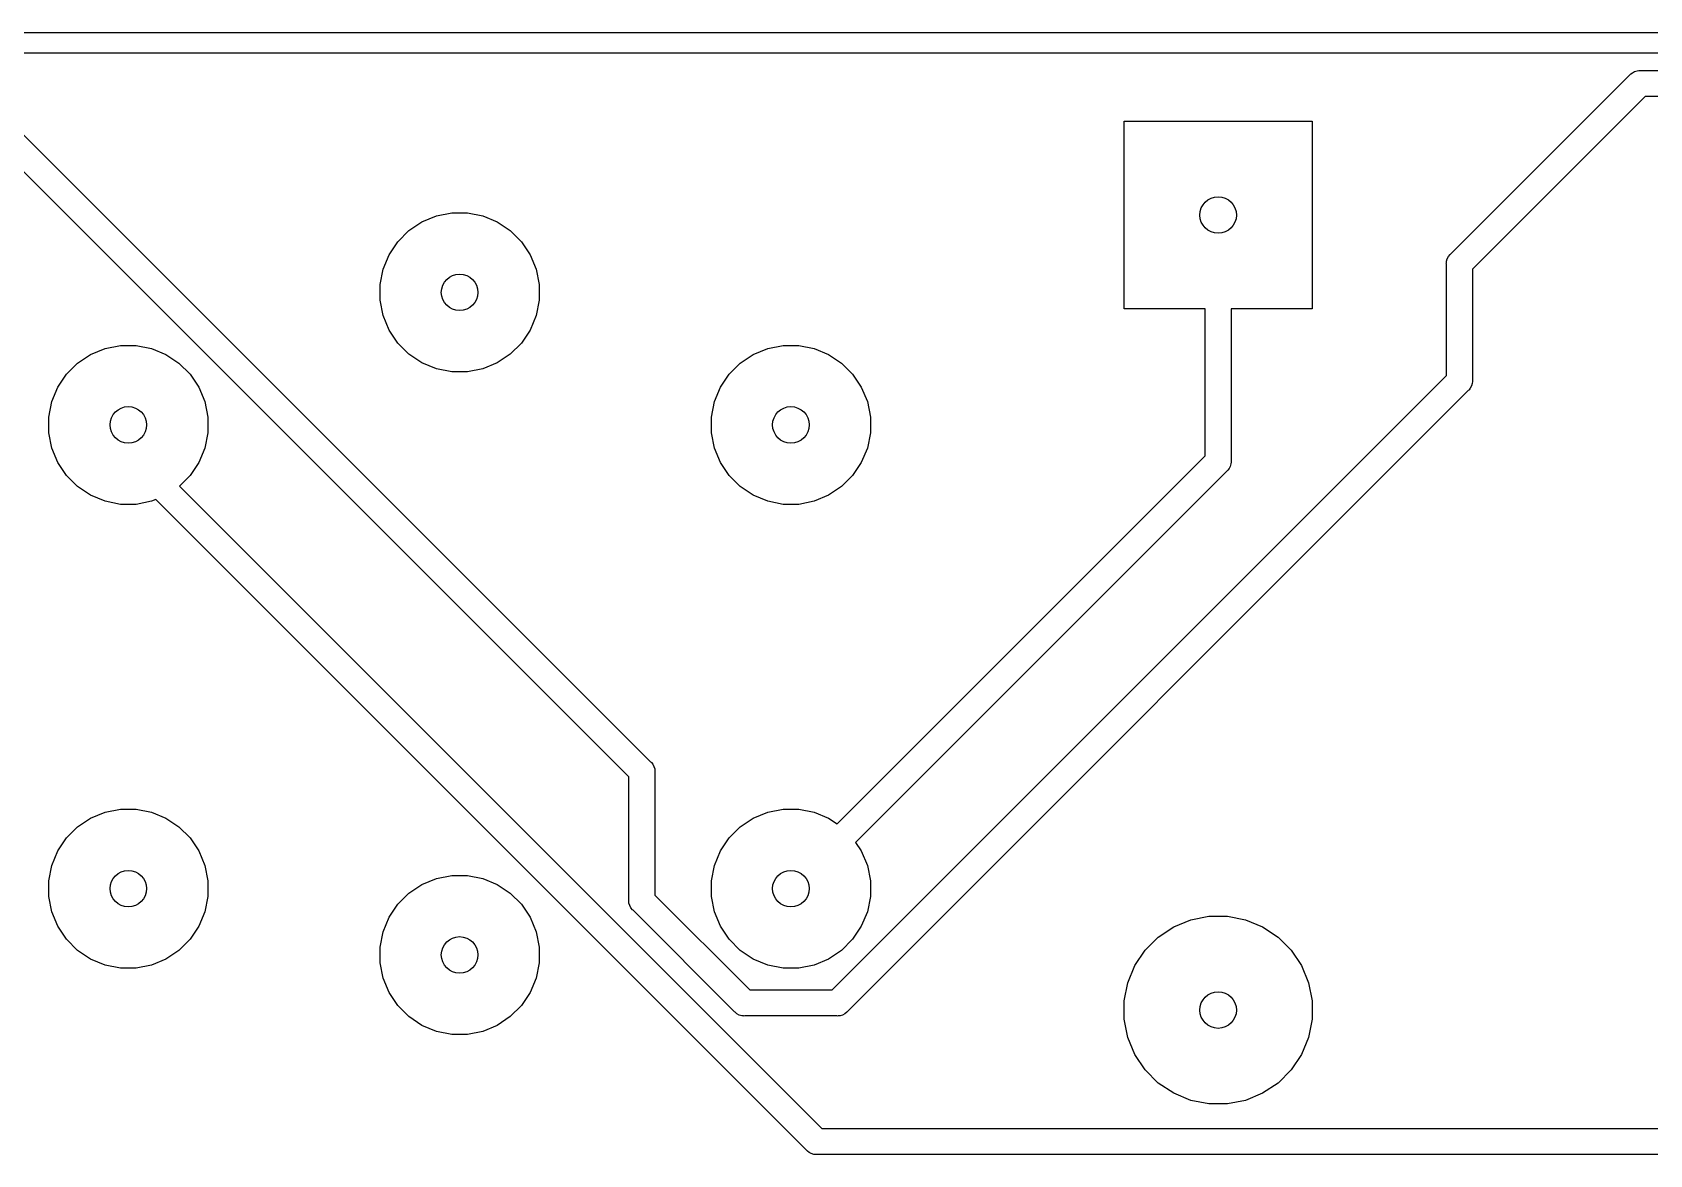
# Model space of a CAD drawing. Extents: x 17 to 176, y -177 to -9.
# Drawn here: x 92.27 to 107.77, y -35.68 to -24.92 of the extents above; entities that cross this region are included whole.
import ezdxf

# ---------------------------------------------------------------- set-up
doc = ezdxf.new("R2010")
doc.units = 0
doc.layers.add('BLACK', color=7, linetype='CONTINUOUS')

msp = doc.modelspace()

# ---------------------------------------------------------------- linework, layer by layer
at = {"layer": 'BLACK', "linetype": 'CONTINUOUS'}
for p, q in [((83.6979, -24.919), (109.093, -24.919)), ((109.098, -25.119), (83.6881, -25.119)), ((105.86, -27.0449), (107.579, -25.326)), ((107.579, -25.326), (107.583, -25.3213)), ((107.583, -25.3213), (107.587, -25.3174)), ((107.587, -25.3174), (107.602, -25.3057)), ((107.602, -25.3057), (107.623, -25.2941)), ((107.623, -25.2941), (107.647, -25.2869)), ((107.647, -25.2869), (107.665, -25.2851)), ((107.665, -25.2851), (107.671, -25.2845)), ((107.665, -25.2851), (107.665, -25.2851)), ((107.671, -25.2845), (107.678, -25.2851)), ((107.678, -25.2851), (110.647, -25.2851)), ((107.723, -25.5351), (106.069, -27.1894)), ((110.574, -25.5351), (107.723, -25.5351)), ((92.1098, -25.8267), (98.1929, -31.9097)), ((102.732, -27.57), (102.732, -25.77)), ((102.732, -25.77), (104.532, -25.77)), ((104.532, -25.77), (104.532, -27.57)), ((97.9838, -32.0542), (91.9653, -26.0357)), ((96.1397, -26.6783), (96.2869, -26.649)), ((96.2869, -26.649), (96.437, -26.649)), ((96.437, -26.649), (96.5843, -26.6783)), ((95.8763, -26.8191), (96.0011, -26.7357)), ((96.0011, -26.7357), (96.1397, -26.6783)), ((96.5843, -26.6783), (96.7229, -26.7357)), ((96.7229, -26.7357), (96.8477, -26.8191)), ((95.6867, -27.0501), (95.7701, -26.9253)), ((95.7701, -26.9253), (95.8763, -26.8191)), ((96.8477, -26.8191), (96.9539, -26.9253)), ((96.9539, -26.9253), (97.0373, -27.0501)), ((95.6293, -27.1887), (95.6867, -27.0501)), ((97.0373, -27.0501), (97.0947, -27.1887)), ((105.819, -27.1315), (105.821, -27.1131)), ((105.821, -27.1131), (105.828, -27.0895)), ((105.828, -27.0895), (105.839, -27.0678)), ((105.839, -27.0678), (105.855, -27.0488)), ((105.855, -27.0488), (105.86, -27.0449)), ((95.6, -27.336), (95.6293, -27.1887)), ((97.0947, -27.1887), (97.124, -27.336)), ((105.818, -27.1376), (105.819, -27.1315)), ((105.819, -27.1437), (105.818, -27.1376)), ((105.819, -27.1315), (105.819, -27.1315)), ((105.819, -28.2085), (105.819, -27.1437)), ((106.069, -27.1894), (106.069, -28.2542)), ((95.6, -27.486), (95.6, -27.336)), ((97.124, -27.336), (97.124, -27.486)), ((95.6293, -27.6333), (95.6, -27.486)), ((97.124, -27.486), (97.0947, -27.6333)), ((103.507, -27.57), (102.732, -27.57)), ((103.507, -28.9792), (103.507, -27.57)), ((104.532, -27.57), (103.757, -27.57)), ((103.757, -27.57), (103.757, -29.0249)), ((95.6867, -27.7719), (95.6293, -27.6333)), ((97.0947, -27.6333), (97.0373, -27.7719)), ((95.7701, -27.8967), (95.6867, -27.7719)), ((95.8763, -28.0029), (95.7701, -27.8967)), ((96.9539, -27.8967), (96.8477, -28.0029)), ((97.0373, -27.7719), (96.9539, -27.8967)), ((92.7013, -28.0891), (92.8261, -28.0057)), ((92.8261, -28.0057), (92.9647, -27.9483)), ((92.9647, -27.9483), (93.1119, -27.919)), ((93.1119, -27.919), (93.2621, -27.919)), ((93.2621, -27.919), (93.4093, -27.9483)), ((93.4093, -27.9483), (93.5479, -28.0057)), ((93.5479, -28.0057), (93.6727, -28.0891)), ((96.0011, -28.0863), (95.8763, -28.0029)), ((96.8477, -28.0029), (96.7229, -28.0863)), ((99.0513, -28.0891), (99.1761, -28.0057)), ((99.1761, -28.0057), (99.3147, -27.9483)), ((99.3147, -27.9483), (99.462, -27.919)), ((99.462, -27.919), (99.612, -27.919)), ((99.612, -27.919), (99.7593, -27.9483)), ((99.7593, -27.9483), (99.8979, -28.0057)), ((99.8979, -28.0057), (100.023, -28.0891)), ((92.5117, -28.3201), (92.5951, -28.1953)), ((92.5951, -28.1953), (92.7013, -28.0891)), ((93.6727, -28.0891), (93.7789, -28.1953)), ((93.7789, -28.1953), (93.8623, -28.3201)), ((96.1397, -28.1437), (96.0011, -28.0863)), ((96.2869, -28.173), (96.1397, -28.1437)), ((96.437, -28.173), (96.2869, -28.173)), ((96.5843, -28.1437), (96.437, -28.173)), ((96.7229, -28.0863), (96.5843, -28.1437)), ((98.8617, -28.3201), (98.9451, -28.1953)), ((98.9451, -28.1953), (99.0513, -28.0891)), ((99.9312, -34.0962), (105.819, -28.2085)), ((100.023, -28.0891), (100.129, -28.1953)), ((100.129, -28.1953), (100.212, -28.3201)), ((92.4543, -28.4587), (92.5117, -28.3201)), ((93.8623, -28.3201), (93.9197, -28.4587)), ((98.8043, -28.4587), (98.8617, -28.3201)), ((106.028, -28.353), (100.076, -34.3052)), ((100.212, -28.3201), (100.27, -28.4587)), ((106.033, -28.3491), (106.028, -28.353)), ((106.037, -28.3444), (106.033, -28.3491)), ((106.048, -28.3301), (106.037, -28.3444)), ((106.037, -28.3444), (106.037, -28.3444)), ((106.06, -28.3084), (106.048, -28.3301)), ((106.061, -28.3058), (106.06, -28.3084)), ((106.067, -28.2848), (106.061, -28.3058)), ((106.069, -28.2664), (106.067, -28.2848)), ((106.069, -28.2542), (106.07, -28.2603)), ((106.07, -28.2603), (106.069, -28.2664)), ((106.069, -28.2664), (106.069, -28.2664)), ((92.425, -28.6059), (92.4543, -28.4587)), ((93.9197, -28.4587), (93.949, -28.6059)), ((98.775, -28.6059), (98.8043, -28.4587)), ((100.27, -28.4587), (100.299, -28.6059)), ((92.425, -28.756), (92.425, -28.6059)), ((93.949, -28.6059), (93.949, -28.756)), ((98.775, -28.756), (98.775, -28.6059)), ((100.299, -28.6059), (100.299, -28.756)), ((92.4543, -28.9033), (92.425, -28.756)), ((93.949, -28.756), (93.9197, -28.9033)), ((98.8043, -28.9033), (98.775, -28.756)), ((100.299, -28.756), (100.27, -28.9033)), ((92.5117, -29.0419), (92.4543, -28.9033)), ((93.9197, -28.9033), (93.8623, -29.0419)), ((98.8617, -29.0419), (98.8043, -28.9033)), ((99.9804, -32.5058), (103.507, -28.9792)), ((100.27, -28.9033), (100.212, -29.0419)), ((92.5951, -29.1667), (92.5117, -29.0419)), ((93.8623, -29.0419), (93.7789, -29.1667)), ((98.9451, -29.1667), (98.8617, -29.0419)), ((100.212, -29.0419), (100.129, -29.1667)), ((103.716, -29.1237), (100.157, -32.6826)), ((103.721, -29.1198), (103.716, -29.1237)), ((103.725, -29.1151), (103.721, -29.1198)), ((103.736, -29.1008), (103.725, -29.1151)), ((103.725, -29.1151), (103.725, -29.1151)), ((103.748, -29.0791), (103.736, -29.1008)), ((103.755, -29.0555), (103.748, -29.0791)), ((103.757, -29.0371), (103.755, -29.0555)), ((103.757, -29.0249), (103.758, -29.031)), ((103.758, -29.031), (103.757, -29.0371)), ((103.757, -29.0371), (103.757, -29.0371)), ((92.7013, -29.2729), (92.5951, -29.1667)), ((92.8261, -29.3563), (92.7013, -29.2729)), ((93.7789, -29.1667), (93.6766, -29.2691)), ((93.6766, -29.2691), (99.8325, -35.425)), ((99.0513, -29.2729), (98.9451, -29.1667)), ((99.1761, -29.3563), (99.0513, -29.2729)), ((100.023, -29.2729), (99.8979, -29.3563)), ((100.129, -29.1667), (100.023, -29.2729)), ((92.9647, -29.4137), (92.8261, -29.3563)), ((93.1119, -29.443), (92.9647, -29.4137)), ((93.2621, -29.443), (93.1119, -29.443)), ((93.4093, -29.4137), (93.2621, -29.443)), ((93.4505, -29.3966), (93.4093, -29.4137)), ((99.688, -35.6341), (93.4505, -29.3966)), ((99.3147, -29.4137), (99.1761, -29.3563)), ((99.462, -29.443), (99.3147, -29.4137)), ((99.612, -29.443), (99.462, -29.443)), ((99.7593, -29.4137), (99.612, -29.443)), ((99.8979, -29.3563), (99.7593, -29.4137)), ((98.1929, -31.9097), (98.1976, -31.9136)), ((98.1976, -31.9136), (98.2015, -31.9183)), ((98.2015, -31.9183), (98.2132, -31.9326)), ((97.9838, -33.2334), (97.9838, -32.0542)), ((98.2132, -31.9326), (98.2248, -31.9543)), ((98.2248, -31.9543), (98.232, -31.9779)), ((98.232, -31.9779), (98.2338, -31.9963)), ((98.2338, -31.9963), (98.2338, -31.9963)), ((98.2338, -31.9963), (98.2344, -32.0024)), ((98.2344, -32.0024), (98.2338, -32.0085)), ((98.2338, -32.0085), (98.2338, -33.1877)), ((92.8261, -32.4507), (92.9647, -32.3933)), ((92.9647, -32.3933), (93.1119, -32.364)), ((93.1119, -32.364), (93.2621, -32.364)), ((93.2621, -32.364), (93.4093, -32.3933)), ((93.4093, -32.3933), (93.5479, -32.4507)), ((99.1761, -32.4507), (99.3147, -32.3933)), ((99.3147, -32.3933), (99.462, -32.364)), ((99.462, -32.364), (99.612, -32.364)), ((99.612, -32.364), (99.7593, -32.3933)), ((99.7593, -32.3933), (99.8979, -32.4507)), ((92.5951, -32.6403), (92.7013, -32.5341)), ((92.7013, -32.5341), (92.8261, -32.4507)), ((93.5479, -32.4507), (93.6727, -32.5341)), ((93.6727, -32.5341), (93.7789, -32.6403)), ((98.9451, -32.6403), (99.0513, -32.5341)), ((99.0513, -32.5341), (99.1761, -32.4507)), ((99.8979, -32.4507), (99.9804, -32.5058)), ((92.5117, -32.7651), (92.5951, -32.6403)), ((93.7789, -32.6403), (93.8623, -32.7651)), ((98.8617, -32.7651), (98.9451, -32.6403)), ((100.157, -32.6826), (100.212, -32.7651)), ((92.4543, -32.9037), (92.5117, -32.7651)), ((93.8623, -32.7651), (93.9197, -32.9037)), ((98.8043, -32.9037), (98.8617, -32.7651)), ((100.212, -32.7651), (100.27, -32.9037)), ((92.425, -33.051), (92.4543, -32.9037)), ((93.9197, -32.9037), (93.949, -33.051)), ((96.1397, -33.0283), (96.2869, -32.999)), ((96.2869, -32.999), (96.437, -32.999)), ((96.437, -32.999), (96.5843, -33.0283)), ((98.775, -33.051), (98.8043, -32.9037)), ((100.27, -32.9037), (100.299, -33.051)), ((92.425, -33.201), (92.425, -33.051)), ((93.949, -33.051), (93.949, -33.201)), ((95.7701, -33.2753), (95.8763, -33.1691)), ((95.8763, -33.1691), (96.0011, -33.0857)), ((96.0011, -33.0857), (96.1397, -33.0283)), ((96.5843, -33.0283), (96.7229, -33.0857)), ((96.7229, -33.0857), (96.8477, -33.1691)), ((96.8477, -33.1691), (96.9539, -33.2753)), ((98.775, -33.201), (98.775, -33.051)), ((100.299, -33.051), (100.299, -33.201)), ((92.4543, -33.3483), (92.425, -33.201)), ((93.949, -33.201), (93.9197, -33.3483)), ((95.6867, -33.4001), (95.7701, -33.2753)), ((96.9539, -33.2753), (97.0373, -33.4001)), ((97.9832, -33.2395), (97.9838, -33.2334)), ((97.9838, -33.2456), (97.9832, -33.2395)), ((97.9856, -33.264), (97.9838, -33.2456)), ((97.9838, -33.2456), (97.9838, -33.2456)), ((97.9928, -33.2876), (97.9856, -33.264)), ((98.0044, -33.3093), (97.9928, -33.2876)), ((98.02, -33.3283), (98.0044, -33.3093)), ((98.2338, -33.1877), (99.1423, -34.0962)), ((98.8043, -33.3483), (98.775, -33.201)), ((100.299, -33.201), (100.27, -33.3483)), ((92.5117, -33.4869), (92.4543, -33.3483)), ((93.9197, -33.3483), (93.8623, -33.4869)), ((95.6293, -33.5387), (95.6867, -33.4001)), ((97.0373, -33.4001), (97.0947, -33.5387)), ((98.0248, -33.3322), (98.02, -33.3283)), ((98.9978, -34.3053), (98.0248, -33.3322)), ((98.8617, -33.4869), (98.8043, -33.3483)), ((100.27, -33.3483), (100.212, -33.4869)), ((103.206, -33.4924), (103.369, -33.4246)), ((103.369, -33.4246), (103.543, -33.39)), ((103.543, -33.39), (103.721, -33.39)), ((103.721, -33.39), (103.895, -33.4246)), ((103.895, -33.4246), (104.058, -33.4924)), ((92.5951, -33.6117), (92.5117, -33.4869)), ((92.7013, -33.7179), (92.5951, -33.6117)), ((93.7789, -33.6117), (93.6727, -33.7179)), ((93.8623, -33.4869), (93.7789, -33.6117)), ((95.6, -33.6859), (95.6293, -33.5387)), ((97.0947, -33.5387), (97.124, -33.6859)), ((98.9451, -33.6117), (98.8617, -33.4869)), ((99.0513, -33.7179), (98.9451, -33.6117)), ((100.129, -33.6117), (100.023, -33.7179)), ((100.212, -33.4869), (100.129, -33.6117)), ((102.933, -33.7163), (103.058, -33.5909)), ((103.058, -33.5909), (103.206, -33.4924)), ((104.058, -33.4924), (104.206, -33.5909)), ((104.206, -33.5909), (104.331, -33.7163)), ((92.8261, -33.8013), (92.7013, -33.7179)), ((93.6727, -33.7179), (93.5479, -33.8013)), ((95.6, -33.8361), (95.6, -33.6859)), ((97.124, -33.6859), (97.124, -33.8361)), ((99.1761, -33.8013), (99.0513, -33.7179)), ((100.023, -33.7179), (99.8979, -33.8013)), ((102.834, -33.8637), (102.933, -33.7163)), ((104.331, -33.7163), (104.43, -33.8637)), ((92.9647, -33.8587), (92.8261, -33.8013)), ((93.1119, -33.888), (92.9647, -33.8587)), ((93.2621, -33.888), (93.1119, -33.888)), ((93.4093, -33.8587), (93.2621, -33.888)), ((93.5479, -33.8013), (93.4093, -33.8587)), ((95.6293, -33.9833), (95.6, -33.8361)), ((97.124, -33.8361), (97.0947, -33.9833)), ((99.3147, -33.8587), (99.1761, -33.8013)), ((99.462, -33.888), (99.3147, -33.8587)), ((99.612, -33.888), (99.462, -33.888)), ((99.7593, -33.8587), (99.612, -33.888)), ((99.8979, -33.8013), (99.7593, -33.8587)), ((102.767, -34.0275), (102.834, -33.8637)), ((104.43, -33.8637), (104.497, -34.0275)), ((95.6867, -34.1219), (95.6293, -33.9833)), ((97.0947, -33.9833), (97.0373, -34.1219)), ((99.1423, -34.0962), (99.9312, -34.0962)), ((102.732, -34.2014), (102.767, -34.0275)), ((104.497, -34.0275), (104.532, -34.2014)), ((95.7701, -34.2467), (95.6867, -34.1219)), ((95.8763, -34.3529), (95.7701, -34.2467)), ((96.9539, -34.2467), (96.8477, -34.3529)), ((97.0373, -34.1219), (96.9539, -34.2467)), ((102.732, -34.3786), (102.732, -34.2014)), ((104.532, -34.2014), (104.532, -34.3786)), ((96.0011, -34.4363), (95.8763, -34.3529)), ((96.8477, -34.3529), (96.7229, -34.4363)), ((99.0017, -34.31), (98.9978, -34.3053)), ((99.0064, -34.3139), (99.0017, -34.31)), ((99.0135, -34.3197), (99.0064, -34.3139)), ((99.0064, -34.3139), (99.0064, -34.3139)), ((99.0207, -34.3256), (99.0135, -34.3197)), ((99.0424, -34.3372), (99.0207, -34.3256)), ((99.066, -34.3444), (99.0424, -34.3372)), ((99.0844, -34.3462), (99.066, -34.3444)), ((99.0905, -34.3468), (99.0844, -34.3462)), ((99.0844, -34.3462), (99.0844, -34.3462)), ((99.0966, -34.3462), (99.0905, -34.3468)), ((99.9769, -34.3462), (99.0966, -34.3462)), ((99.983, -34.3468), (99.9769, -34.3462)), ((99.9891, -34.3462), (99.983, -34.3468)), ((100.008, -34.3444), (99.9891, -34.3462)), ((99.9891, -34.3462), (99.9891, -34.3462)), ((100.031, -34.3372), (100.008, -34.3444)), ((100.053, -34.3256), (100.031, -34.3372)), ((100.072, -34.31), (100.053, -34.3256)), ((100.076, -34.3052), (100.072, -34.31)), ((102.767, -34.5525), (102.732, -34.3786)), ((104.532, -34.3786), (104.497, -34.5525)), ((96.1397, -34.4937), (96.0011, -34.4363)), ((96.2869, -34.523), (96.1397, -34.4937)), ((96.437, -34.523), (96.2869, -34.523)), ((96.5843, -34.4937), (96.437, -34.523)), ((96.7229, -34.4363), (96.5843, -34.4937)), ((102.834, -34.7163), (102.767, -34.5525)), ((104.497, -34.5525), (104.43, -34.7163)), ((102.933, -34.8637), (102.834, -34.7163)), ((104.43, -34.7163), (104.331, -34.8637)), ((103.058, -34.9891), (102.933, -34.8637)), ((104.331, -34.8637), (104.206, -34.9891)), ((103.206, -35.0876), (103.058, -34.9891)), ((104.206, -34.9891), (104.058, -35.0876)), ((103.369, -35.1554), (103.206, -35.0876)), ((103.543, -35.19), (103.369, -35.1554)), ((103.895, -35.1554), (103.721, -35.19)), ((104.058, -35.0876), (103.895, -35.1554)), ((103.721, -35.19), (103.543, -35.19)), ((99.8325, -35.425), (137.277, -35.425)), ((99.6919, -35.6388), (99.688, -35.6341)), ((99.6966, -35.6427), (99.6919, -35.6388)), ((99.7109, -35.6544), (99.6966, -35.6427)), ((99.7323, -35.6658), (99.7109, -35.6544)), ((99.7326, -35.666), (99.7323, -35.6658)), ((99.7562, -35.6732), (99.7326, -35.666)), ((99.7746, -35.675), (99.7562, -35.6732)), ((99.7807, -35.6756), (99.7746, -35.675)), ((99.7746, -35.675), (99.7746, -35.675)), ((99.7868, -35.675), (99.7807, -35.6756)), ((137.322, -35.675), (99.7868, -35.675))]:
    msp.add_line(p, q, dxfattribs=at)
at = {"layer": 'BLACK'}
for centre in [(103.632, -26.67), (103.632, -26.67), (96.362, -27.411), (96.362, -27.411), (93.187, -28.681), (93.187, -28.681), (99.537, -28.681), (99.537, -28.681), (93.187, -33.126), (93.187, -33.126), (99.537, -33.126), (99.537, -33.126), (96.362, -33.761), (96.362, -33.761), (103.632, -34.29), (103.632, -34.29)]:
    msp.add_circle(centre, 0.175, dxfattribs=at)

doc.saveas('drawing.dxf')
